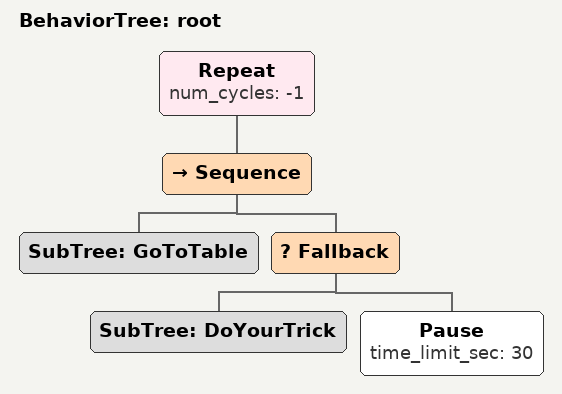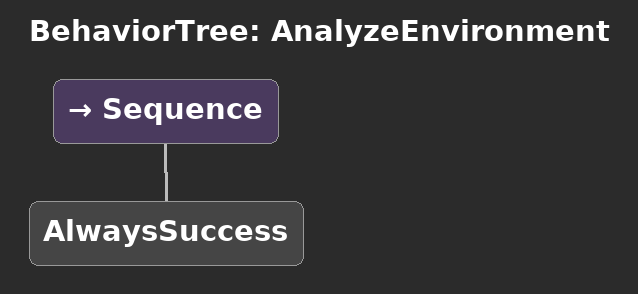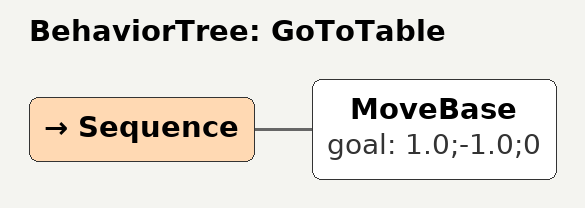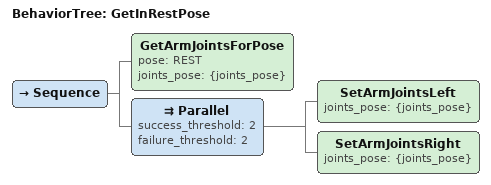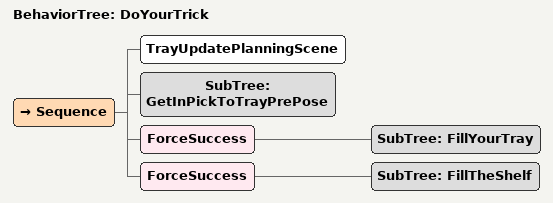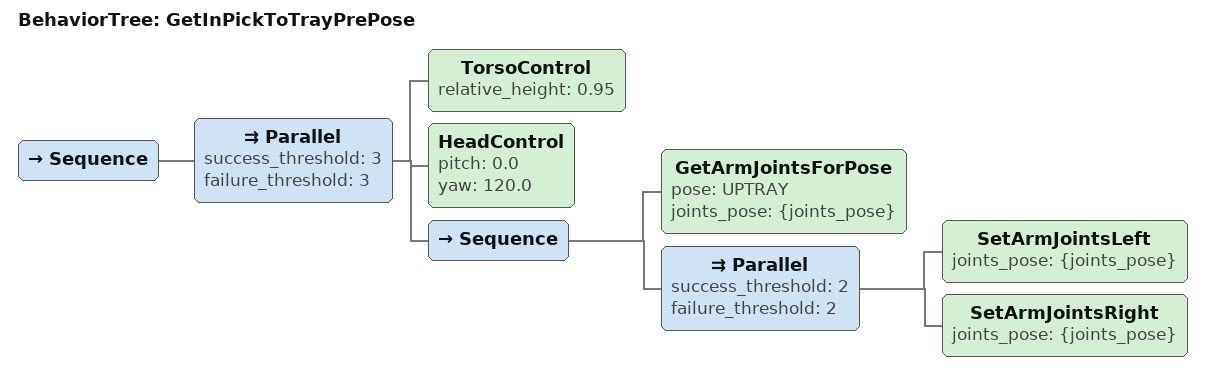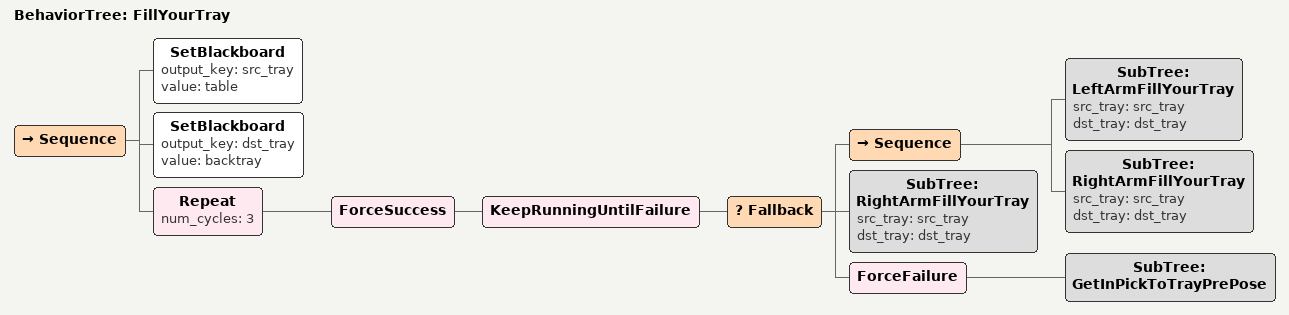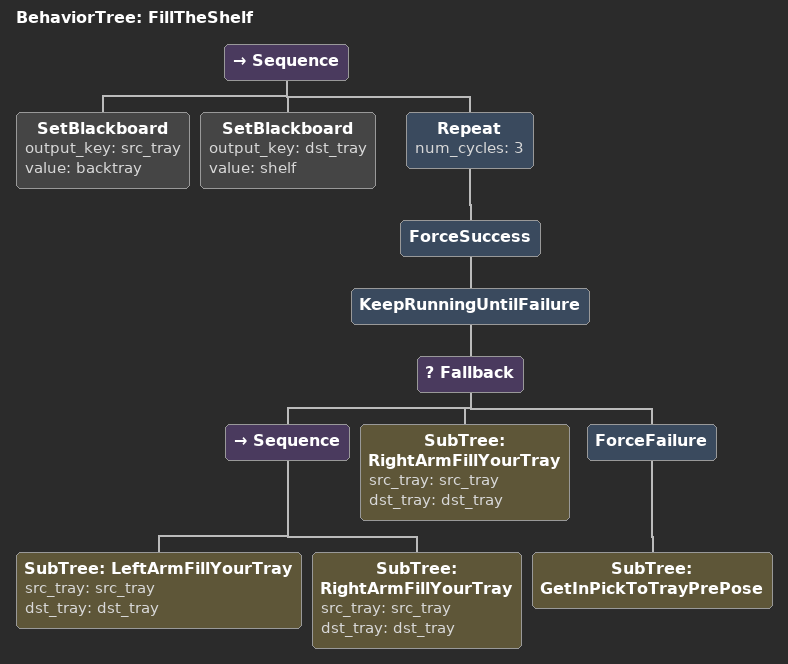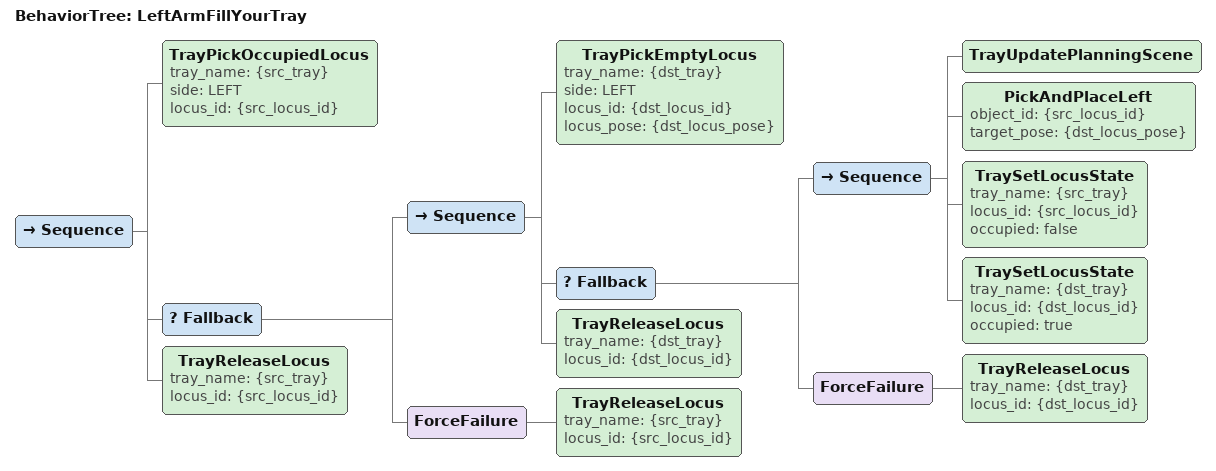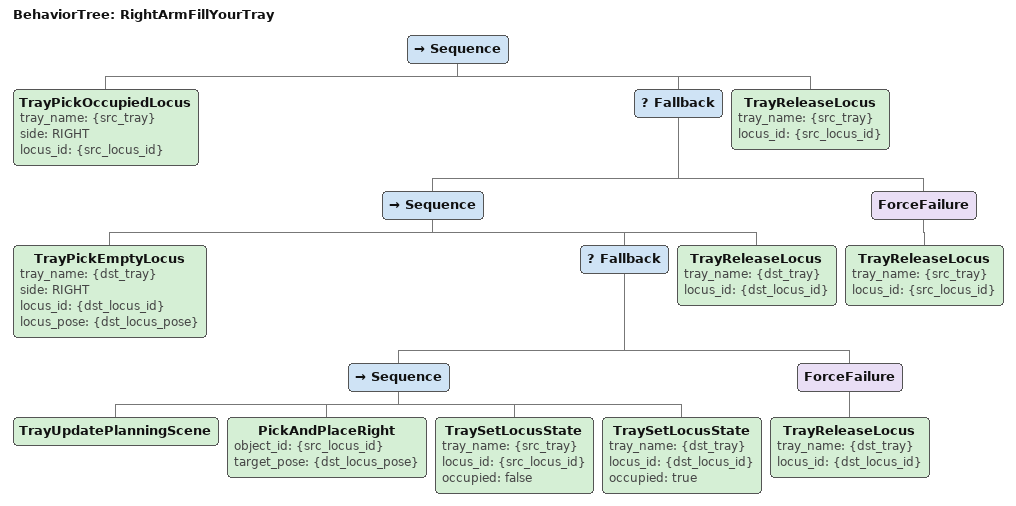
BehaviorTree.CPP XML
<root main_tree_to_execute="root">

    <BehaviorTree ID="root">
        <Repeat num_cycles="-1">
            <Sequence>
                <SubTree ID="GoToTable" />
                <Fallback>
                    <SubTree ID="DoYourTrick" />
                    <Pause time_limit_sec="30"/>
                </Fallback>
            </Sequence>
        </Repeat>
    </BehaviorTree>

    <BehaviorTree ID="AnalyzeEnvironment">
        <Sequence>
            <AlwaysSuccess/>
        </Sequence>
    </BehaviorTree>

    <BehaviorTree ID="GoToTable">
        <Sequence>
            <MoveBase goal="1.0;-1.0;0"/>
        </Sequence>
    </BehaviorTree>

    <BehaviorTree ID="GetInRestPose">
        <Sequence>
            <GetArmJointsForPose pose="REST" joints_pose="{joints_pose}" />
            <Parallel success_threshold="2" failure_threshold="2">
                <SetArmJointsLeft joints_pose="{joints_pose}" />
                <SetArmJointsRight joints_pose="{joints_pose}" />
            </Parallel>
        </Sequence>
    </BehaviorTree>

    <BehaviorTree ID="DoYourTrick">
        <Sequence>
            <TrayUpdatePlanningScene />
            <SubTree ID="GetInPickToTrayPrePose" />
            <ForceSuccess>
                <SubTree ID="FillYourTray" />
            </ForceSuccess>
            <ForceSuccess>
                <SubTree ID="FillTheShelf" />
            </ForceSuccess>
        </Sequence>
    </BehaviorTree>

    <BehaviorTree ID="GetInPickToTrayPrePose">
        <Sequence>
            <Parallel success_threshold="3" failure_threshold="3">
                <TorsoControl relative_height="0.95" />
                <HeadControl pitch="0.0" yaw="120.0" />
                <Sequence>
                    <GetArmJointsForPose pose="UPTRAY" joints_pose="{joints_pose}" />
                    <Parallel success_threshold="2" failure_threshold="2">
                        <SetArmJointsLeft joints_pose="{joints_pose}" />
                        <SetArmJointsRight joints_pose="{joints_pose}" />
                    </Parallel>
                </Sequence>
            </Parallel>
        </Sequence>
    </BehaviorTree>

    <BehaviorTree ID="FillYourTray">
        <Sequence>
            <SetBlackboard output_key="src_tray" value="table" />
            <SetBlackboard output_key="dst_tray" value="backtray" />
            <Repeat num_cycles="3">
                <ForceSuccess>
                    <KeepRunningUntilFailure>
                        <Fallback>
                            <Sequence>
                                <SubTree ID="LeftArmFillYourTray" src_tray="src_tray" dst_tray="dst_tray" />
                                <SubTree ID="RightArmFillYourTray" src_tray="src_tray" dst_tray="dst_tray" />
                            </Sequence>
                            <SubTree ID="RightArmFillYourTray" src_tray="src_tray" dst_tray="dst_tray" />
                            <ForceFailure>
                                <SubTree ID="GetInPickToTrayPrePose" />
                            </ForceFailure>
                        </Fallback>
                    </KeepRunningUntilFailure>
                </ForceSuccess>
            </Repeat>
        </Sequence>
    </BehaviorTree>

    <BehaviorTree ID="FillTheShelf">
        <Sequence>
            <SetBlackboard output_key="src_tray" value="backtray" />
            <SetBlackboard output_key="dst_tray" value="shelf" />
            <Repeat num_cycles="3">
                <ForceSuccess>
                    <KeepRunningUntilFailure>
                        <Fallback>
                            <Sequence>
                                <SubTree ID="LeftArmFillYourTray" src_tray="src_tray" dst_tray="dst_tray" />
                                <SubTree ID="RightArmFillYourTray" src_tray="src_tray" dst_tray="dst_tray" />
                            </Sequence>
                            <SubTree ID="RightArmFillYourTray" src_tray="src_tray" dst_tray="dst_tray" />
                            <ForceFailure>
                                <SubTree ID="GetInPickToTrayPrePose" />
                            </ForceFailure>
                        </Fallback>
                    </KeepRunningUntilFailure>
                </ForceSuccess>
            </Repeat>
        </Sequence>
    </BehaviorTree>

    <BehaviorTree ID="LeftArmFillYourTray">
        <Sequence>
            <TrayPickOccupiedLocus tray_name="{src_tray}" side="LEFT" locus_id="{src_locus_id}" />
            <Fallback>
                <Sequence>
                    <TrayPickEmptyLocus tray_name="{dst_tray}" side="LEFT" locus_id="{dst_locus_id}" locus_pose="{dst_locus_pose}" />
                    <Fallback>
                        <Sequence>
                            <TrayUpdatePlanningScene />
                            <PickAndPlaceLeft object_id="{src_locus_id}" target_pose="{dst_locus_pose}" />
                            <TraySetLocusState tray_name="{src_tray}" locus_id="{src_locus_id}" occupied="false" />
                            <TraySetLocusState tray_name="{dst_tray}" locus_id="{dst_locus_id}" occupied="true" />
                        </Sequence>
                        <ForceFailure>
                            <TrayReleaseLocus tray_name="{dst_tray}" locus_id="{dst_locus_id}" />
                        </ForceFailure>
                    </Fallback>
                    <TrayReleaseLocus tray_name="{dst_tray}" locus_id="{dst_locus_id}" />
                </Sequence>
                <ForceFailure>
                    <TrayReleaseLocus tray_name="{src_tray}" locus_id="{src_locus_id}" />
                </ForceFailure>
            </Fallback>
            <TrayReleaseLocus tray_name="{src_tray}" locus_id="{src_locus_id}" />
        </Sequence>
    </BehaviorTree>

    <BehaviorTree ID="RightArmFillYourTray">
        <Sequence>
            <TrayPickOccupiedLocus tray_name="{src_tray}" side="RIGHT" locus_id="{src_locus_id}" />
            <Fallback>
                <Sequence>
                    <TrayPickEmptyLocus tray_name="{dst_tray}" side="RIGHT" locus_id="{dst_locus_id}" locus_pose="{dst_locus_pose}" />
                    <Fallback>
                        <Sequence>
                            <TrayUpdatePlanningScene />
                            <PickAndPlaceRight object_id="{src_locus_id}" target_pose="{dst_locus_pose}" />
                            <TraySetLocusState tray_name="{src_tray}" locus_id="{src_locus_id}" occupied="false" />
                            <TraySetLocusState tray_name="{dst_tray}" locus_id="{dst_locus_id}" occupied="true" />
                        </Sequence>
                        <ForceFailure>
                            <TrayReleaseLocus tray_name="{dst_tray}" locus_id="{dst_locus_id}" />
                        </ForceFailure>
                    </Fallback>
                    <TrayReleaseLocus tray_name="{dst_tray}" locus_id="{dst_locus_id}" />
                </Sequence>
                <ForceFailure>
                    <TrayReleaseLocus tray_name="{src_tray}" locus_id="{src_locus_id}" />
                </ForceFailure>
            </Fallback>
            <TrayReleaseLocus tray_name="{src_tray}" locus_id="{src_locus_id}" />
        </Sequence>
    </BehaviorTree>

</root>
